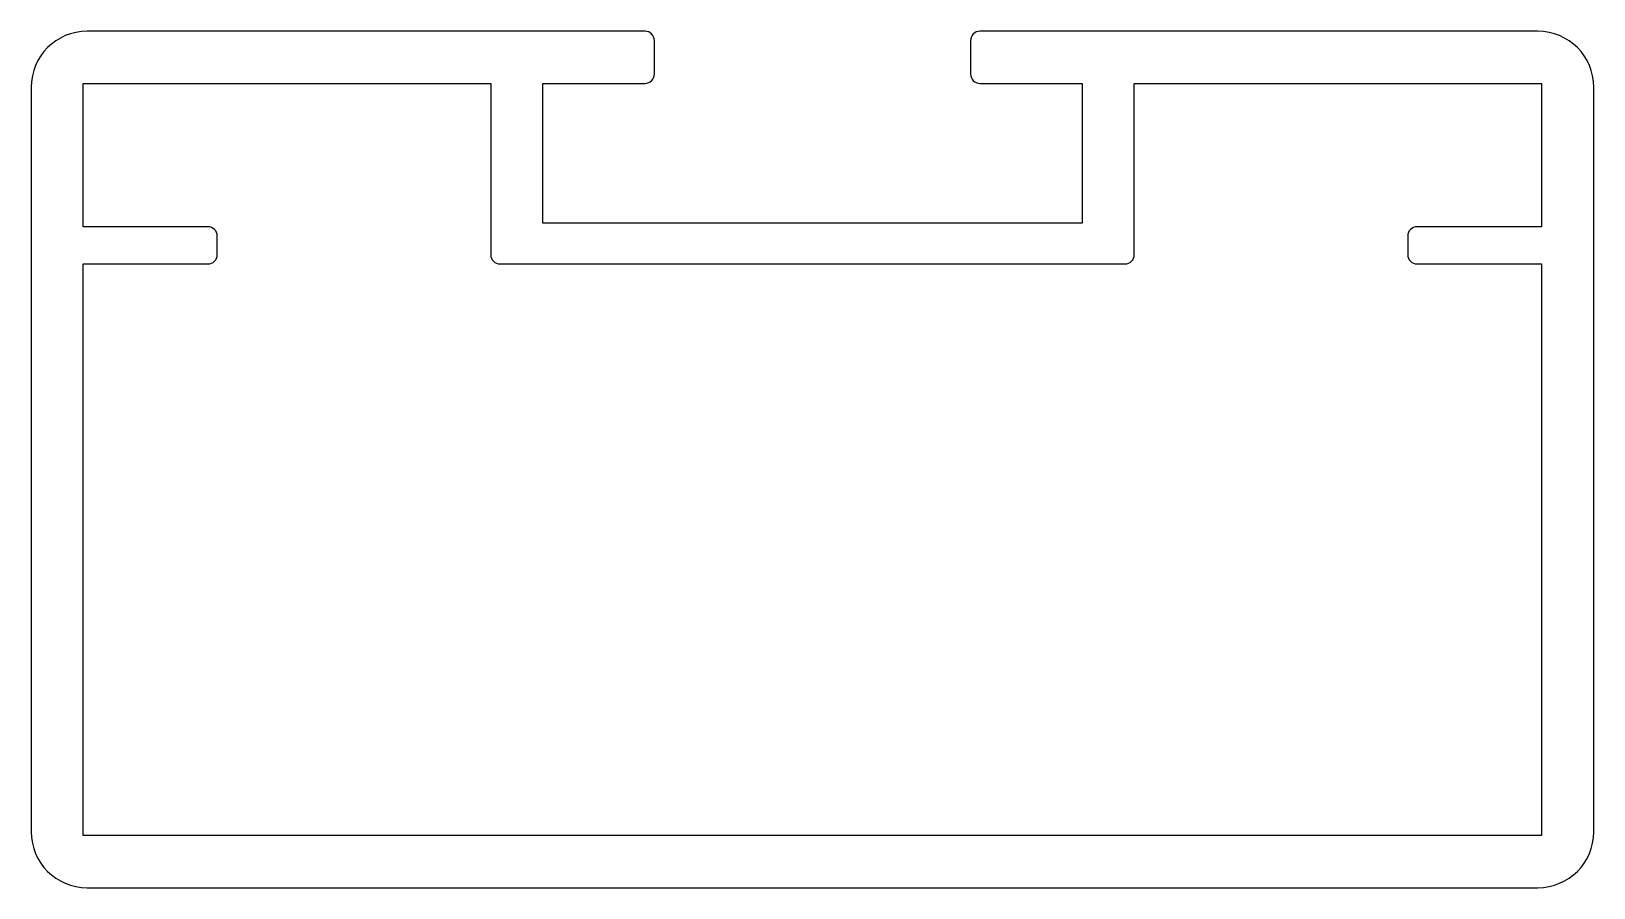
# Model space of a CAD drawing. Extents: x 1.3 to 43.3, y 1.4 to 24.4.
import ezdxf

# ---------------------------------------------------------------- set-up
doc = ezdxf.new("R2010")
doc.units = 0
doc.layers.get('0').update_dxf_attribs({"linetype": 'CONTINUOUS'})

msp = doc.modelspace()

# ---------------------------------------------------------------- linework, layer by layer
for p, q in [((17.799, 24.376), (2.799, 24.376)), ((41.799, 24.376), (26.799, 24.376)), ((18.049, 23.226), (18.049, 24.126)), ((26.549, 24.126), (26.549, 23.226)), ((1.299, 22.876), (1.299, 2.876)), ((2.699, 19.126), (2.699, 22.976)), ((2.699, 22.976), (13.649, 22.976)), ((13.649, 22.976), (13.649, 18.376)), ((15.049, 19.226), (15.049, 22.976)), ((15.049, 22.976), (17.799, 22.976)), ((26.799, 22.976), (29.549, 22.976)), ((29.549, 22.976), (29.549, 19.226)), ((30.949, 18.376), (30.949, 22.976)), ((30.949, 22.976), (41.899, 22.976)), ((41.899, 22.976), (41.899, 19.126)), ((43.299, 2.876), (43.299, 22.876)), ((6.049, 19.126), (2.699, 19.126)), ((29.549, 19.226), (15.049, 19.226)), ((41.899, 19.126), (38.549, 19.126)), ((6.299, 18.376), (6.299, 18.876)), ((38.299, 18.876), (38.299, 18.376)), ((2.699, 2.776), (2.699, 18.126)), ((2.699, 18.126), (6.049, 18.126)), ((13.899, 18.126), (30.699, 18.126)), ((38.549, 18.126), (41.899, 18.126)), ((41.899, 18.126), (41.899, 2.776)), ((41.899, 2.776), (2.699, 2.776)), ((2.799, 1.376), (41.799, 1.376))]:
    msp.add_line(p, q)
for centre, radius, start, end in [((2.799, 22.876), 1.5, 90, 180), ((17.799, 24.126), 0.25, 0, 90), ((26.799, 24.126), 0.25, 90, 180), ((41.799, 22.876), 1.5, 0, 90), ((17.799, 23.226), 0.25, 270, 0), ((26.799, 23.226), 0.25, 180, 270), ((6.049, 18.876), 0.25, 0, 90), ((38.549, 18.876), 0.25, 90, 180), ((6.049, 18.376), 0.25, 270, 0), ((13.899, 18.376), 0.25, 180, 270), ((30.699, 18.376), 0.25, 270, 0), ((38.549, 18.376), 0.25, 180, 270), ((2.799, 2.876), 1.5, 180, 270), ((41.799, 2.876), 1.5, 270, 0)]:
    msp.add_arc(centre, radius, start, end)

doc.saveas('drawing.dxf')
